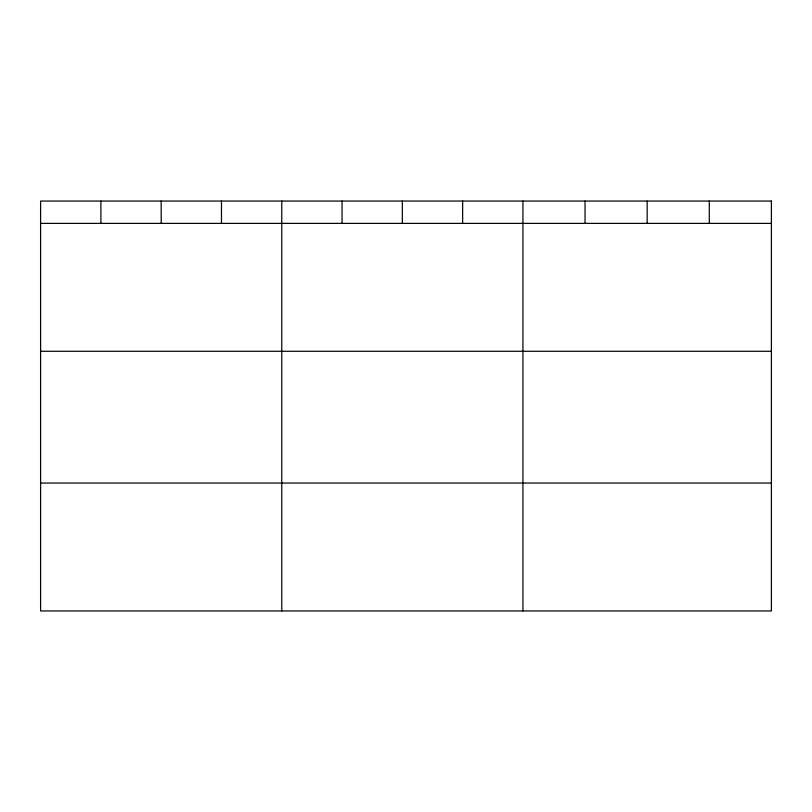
<?xml version="1.0" encoding="UTF-8"?>
<svg xmlns="http://www.w3.org/2000/svg" width="812" height="812" viewBox="0 0 812 812"><rect width="100%" height="100%" fill="white"/><g stroke="black" fill="none" stroke-linecap="round" stroke-linejoin="round"><path stroke-width="1.22" d="M40.6 223.391L771.4 223.391M40.6 351.281L771.4 351.281M40.6 483.049L771.4 483.049M709.282 201.051L709.282 223.391M647.164 201.051L647.164 223.391M585.046 201.051L585.046 223.391M522.928 201.051L522.928 610.949M462.637 201.051L462.637 223.391M402.346 201.051L402.346 223.391M342.055 201.051L342.055 223.391M281.764 201.051L281.764 610.949M221.473 201.051L221.473 223.391M161.182 201.051L161.182 223.391M100.891 201.051L100.891 223.391M771.4 201.051L40.6 201.051L40.6 610.949L771.4 610.949L771.4 201.051"/></g></svg>
